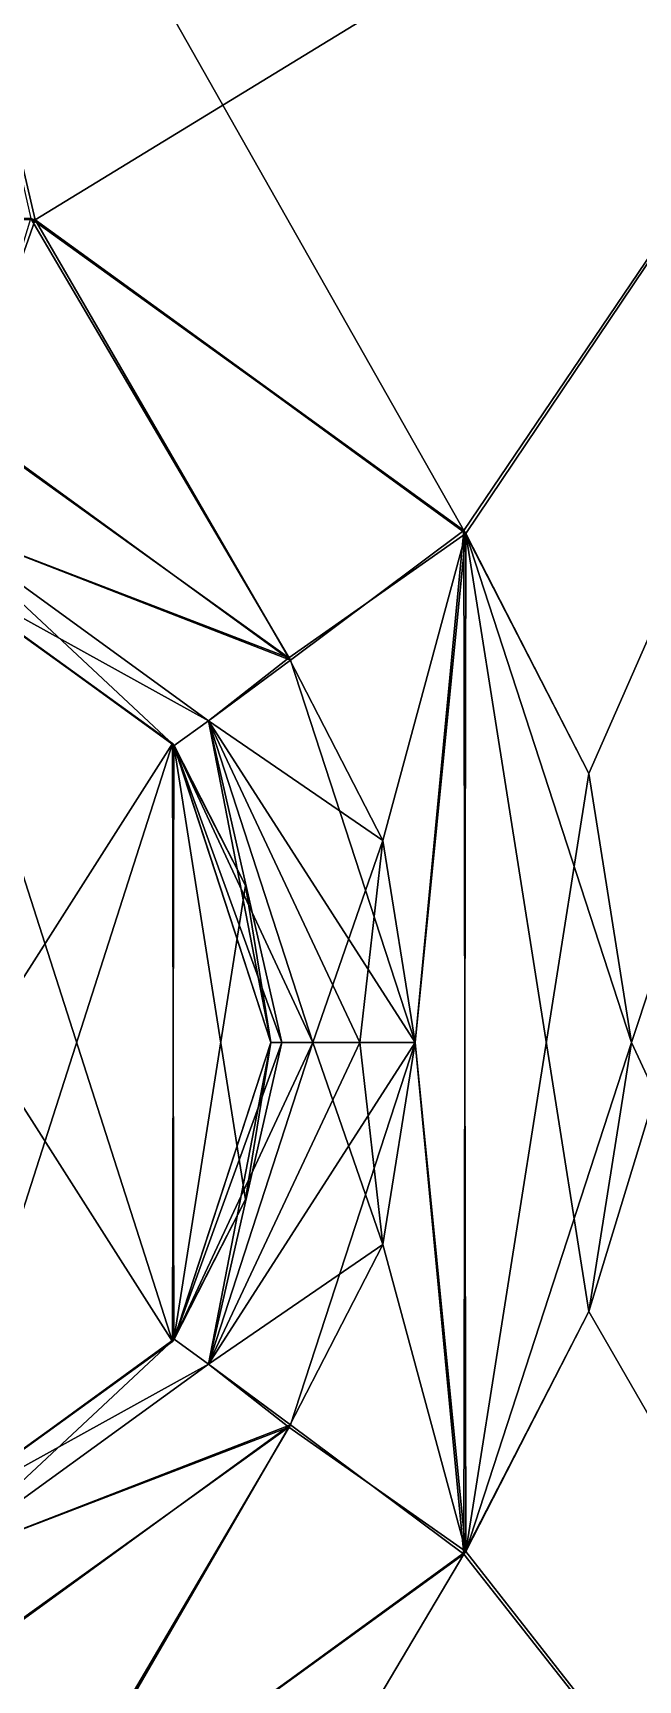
# Model space of a CAD drawing. Header units: metres. Extents: x -8.79 to -1.88, y 2.69 to 4.89.
# Drawn here: x -5.391 to -5.181, y 3.436 to 4.007 of the extents above; entities that cross this region are included whole.
import ezdxf

# ---------------------------------------------------------------- set-up
doc = ezdxf.new("R2010")
doc.units = ezdxf.units.M
doc.header["$LTSCALE"] = 101.851852
for name, color, linetype in [('11', 7, 'CONTINUOUS'), ('12', 7, 'CONTINUOUS'), ('13', 7, 'CONTINUOUS'), ('14', 7, 'CONTINUOUS'), ('15', 7, 'CONTINUOUS'), ('16', 7, 'CONTINUOUS'), ('17', 7, 'CONTINUOUS'), ('18', 7, 'CONTINUOUS'), ('19', 7, 'CONTINUOUS'), ('20', 7, 'CONTINUOUS'), ('21', 7, 'CONTINUOUS'), ('22', 7, 'CONTINUOUS'), ('23', 7, 'CONTINUOUS'), ('24', 7, 'CONTINUOUS'), ('25', 7, 'CONTINUOUS'), ('26', 7, 'CONTINUOUS'), ('27', 7, 'CONTINUOUS'), ('28', 7, 'CONTINUOUS'), ('29', 7, 'CONTINUOUS'), ('30', 7, 'CONTINUOUS'), ('40', 7, 'CONTINUOUS'), ('42', 7, 'CONTINUOUS')]:
    doc.layers.add(name, color=color, linetype=linetype)

msp = doc.modelspace()

# ---------------------------------------------------------------- linework, layer by layer
at = {"layer": '11', "color": 2, "linetype": 'CONTINUOUS'}
for points in [[(-5.33016, 3.76867, 0.24536), (-5.42951, 3.82363, 0.21), (-5.42498, 3.83756, 0.24536), (-5.33016, 3.76867, 0.24536)], [(-5.34201, 3.76006, 0.21), (-5.42951, 3.82363, 0.21), (-5.33016, 3.76867, 0.24536), (-5.34201, 3.76006, 0.21)], [(-5.29394, 3.6572, 0.24536), (-5.34201, 3.76006, 0.21), (-5.33016, 3.76867, 0.24536), (-5.29394, 3.6572, 0.24536)], [(-5.30858, 3.6572, 0.21), (-5.34201, 3.76006, 0.21), (-5.30478, 3.6572, 0.22913), (-5.30858, 3.6572, 0.21)], [(-5.30478, 3.6572, 0.22913), (-5.34201, 3.76006, 0.21), (-5.29394, 3.6572, 0.24536), (-5.30478, 3.6572, 0.22913)]]:
    msp.add_3dface(points, dxfattribs=at)
at = {"layer": '12', "color": 2, "linetype": 'CONTINUOUS'}
for points in [[(-5.42498, 3.83756, 0.24536), (-5.41346, 3.87098, 0.26), (-5.30174, 3.78966, 0.26), (-5.42498, 3.83756, 0.24536)], [(-5.33016, 3.76867, 0.24536), (-5.42498, 3.83756, 0.24536), (-5.30174, 3.78966, 0.26), (-5.33016, 3.76867, 0.24536)], [(-5.25858, 3.6572, 0.26), (-5.33016, 3.76867, 0.24536), (-5.30174, 3.78966, 0.26), (-5.25858, 3.6572, 0.26)], [(-5.29394, 3.6572, 0.24536), (-5.33016, 3.76867, 0.24536), (-5.27772, 3.6572, 0.25619), (-5.29394, 3.6572, 0.24536)], [(-5.33016, 3.76867, 0.24536), (-5.25858, 3.6572, 0.26), (-5.27772, 3.6572, 0.25619), (-5.33016, 3.76867, 0.24536)]]:
    msp.add_3dface(points, dxfattribs=at)
at = {"layer": '13', "color": 2, "linetype": 'CONTINUOUS'}
for points in [[(-5.34201, 3.55434, 0.21), (-5.30858, 3.6572, 0.21), (-5.33016, 3.54573, 0.24536), (-5.34201, 3.55434, 0.21)], [(-5.30858, 3.6572, 0.21), (-5.30478, 3.6572, 0.22913), (-5.33016, 3.54573, 0.24536), (-5.30858, 3.6572, 0.21)], [(-5.30478, 3.6572, 0.22913), (-5.29394, 3.6572, 0.24536), (-5.33016, 3.54573, 0.24536), (-5.30478, 3.6572, 0.22913)], [(-5.42951, 3.49076, 0.21), (-5.34201, 3.55434, 0.21), (-5.42498, 3.47684, 0.24536), (-5.42951, 3.49076, 0.21)], [(-5.42498, 3.47684, 0.24536), (-5.34201, 3.55434, 0.21), (-5.33016, 3.54573, 0.24536), (-5.42498, 3.47684, 0.24536)]]:
    msp.add_3dface(points, dxfattribs=at)
at = {"layer": '14', "color": 2, "linetype": 'CONTINUOUS'}
for points in [[(-5.33016, 3.54573, 0.24536), (-5.29394, 3.6572, 0.24536), (-5.26977, 3.5872, 0.26), (-5.33016, 3.54573, 0.24536)], [(-5.26977, 3.5872, 0.26), (-5.29394, 3.6572, 0.24536), (-5.27772, 3.6572, 0.25619), (-5.26977, 3.5872, 0.26)], [(-5.25858, 3.6572, 0.26), (-5.26977, 3.5872, 0.26), (-5.27772, 3.6572, 0.25619), (-5.25858, 3.6572, 0.26)], [(-5.30234, 3.52393, 0.26), (-5.33016, 3.54573, 0.24536), (-5.26977, 3.5872, 0.26), (-5.30234, 3.52393, 0.26)], [(-5.42498, 3.47684, 0.24536), (-5.33016, 3.54573, 0.24536), (-5.30234, 3.52393, 0.26), (-5.42498, 3.47684, 0.24536)], [(-5.41506, 3.44289, 0.26), (-5.42498, 3.47684, 0.24536), (-5.30234, 3.52393, 0.26), (-5.41506, 3.44289, 0.26)]]:
    msp.add_3dface(points, dxfattribs=at)
at = {"layer": '15', "color": 2, "linetype": 'CONTINUOUS'}
for points in [[(-5.41346, 3.87098, 0.26), (-5.39165, 3.94275, 0.26), (-5.30174, 3.78966, 0.26), (-5.41346, 3.87098, 0.26)], [(-5.39165, 3.94275, 0.26), (-5.24165, 3.83456, 0.26), (-5.30174, 3.78966, 0.26), (-5.39165, 3.94275, 0.26)], [(-5.24165, 3.83456, 0.26), (-5.25858, 3.6572, 0.26), (-5.30174, 3.78966, 0.26), (-5.24165, 3.83456, 0.26)], [(-5.24095, 3.48079, 0.26), (-5.25858, 3.6572, 0.26), (-5.24165, 3.83456, 0.26), (-5.24095, 3.48079, 0.26)], [(-5.19846, 3.75044, 0.26), (-5.24095, 3.48079, 0.26), (-5.24165, 3.83456, 0.26), (-5.19846, 3.75044, 0.26)], [(-5.18358, 3.6572, 0.26), (-5.24095, 3.48079, 0.26), (-5.19846, 3.75044, 0.26), (-5.18358, 3.6572, 0.26)], [(-5.26977, 3.5872, 0.26), (-5.25858, 3.6572, 0.26), (-5.24095, 3.48079, 0.26), (-5.26977, 3.5872, 0.26)], [(-5.30234, 3.52393, 0.26), (-5.26977, 3.5872, 0.26), (-5.24095, 3.48079, 0.26), (-5.30234, 3.52393, 0.26)], [(-5.41506, 3.44289, 0.26), (-5.30234, 3.52393, 0.26), (-5.39016, 3.37214, 0.26), (-5.41506, 3.44289, 0.26)], [(-5.39016, 3.37214, 0.26), (-5.30234, 3.52393, 0.26), (-5.24095, 3.48079, 0.26), (-5.39016, 3.37214, 0.26)], [(-5.57551, 3.37165, 0.26), (-5.41506, 3.44289, 0.26), (-5.39016, 3.37214, 0.26), (-5.57551, 3.37165, 0.26)]]:
    msp.add_3dface(points, dxfattribs=at)
at = {"layer": '16', "color": 2, "linetype": 'CONTINUOUS'}
for points in [[(-5.34212, 3.55421, 0.155), (-5.30858, 3.6572, 0.155), (-5.34201, 3.55434, 0.21), (-5.34212, 3.55421, 0.155)], [(-5.34201, 3.55434, 0.21), (-5.30858, 3.6572, 0.155), (-5.30858, 3.6572, 0.21), (-5.34201, 3.55434, 0.21)], [(-5.42951, 3.49076, 0.21), (-5.34212, 3.55421, 0.155), (-5.34201, 3.55434, 0.21), (-5.42951, 3.49076, 0.21)], [(-5.42917, 3.49088, 0.155), (-5.34212, 3.55421, 0.155), (-5.42951, 3.49076, 0.21), (-5.42917, 3.49088, 0.155)]]:
    msp.add_3dface(points, dxfattribs=at)
at = {"layer": '17', "color": 2, "linetype": 'CONTINUOUS'}
for points in [[(-5.34259, 3.76083, 0.155), (-5.43052, 3.82395, 0.155), (-5.42951, 3.82363, 0.21), (-5.34259, 3.76083, 0.155)], [(-5.34201, 3.76006, 0.21), (-5.34259, 3.76083, 0.155), (-5.42951, 3.82363, 0.21), (-5.34201, 3.76006, 0.21)], [(-5.31726, 3.71158, 0.155), (-5.34259, 3.76083, 0.155), (-5.34201, 3.76006, 0.21), (-5.31726, 3.71158, 0.155)], [(-5.30858, 3.6572, 0.21), (-5.31726, 3.71158, 0.155), (-5.34201, 3.76006, 0.21), (-5.30858, 3.6572, 0.21)], [(-5.30858, 3.6572, 0.155), (-5.31726, 3.71158, 0.155), (-5.30858, 3.6572, 0.21), (-5.30858, 3.6572, 0.155)]]:
    msp.add_3dface(points, dxfattribs=at)
at = {"layer": '18', "color": 2, "linetype": 'CONTINUOUS'}
for points in [[(-5.24095, 3.48079, 0.26), (-5.18358, 3.6572, 0.26), (-5.19846, 3.56395, 0.32), (-5.24095, 3.48079, 0.26)], [(-5.18358, 3.6572, 0.26), (-5.18358, 3.6572, 0.32), (-5.19846, 3.56395, 0.32), (-5.18358, 3.6572, 0.26)], [(-5.24165, 3.47984, 0.32), (-5.24095, 3.48079, 0.26), (-5.19846, 3.56395, 0.32), (-5.24165, 3.47984, 0.32)], [(-5.39165, 3.37165, 0.32), (-5.39016, 3.37214, 0.26), (-5.24165, 3.47984, 0.32), (-5.39165, 3.37165, 0.32)], [(-5.39016, 3.37214, 0.26), (-5.24095, 3.48079, 0.26), (-5.24165, 3.47984, 0.32), (-5.39016, 3.37214, 0.26)]]:
    msp.add_3dface(points, dxfattribs=at)
at = {"layer": '19', "color": 2, "linetype": 'CONTINUOUS'}
for points in [[(-5.39016, 3.94226, 0.32), (-5.39165, 3.94275, 0.26), (-5.57551, 3.94275, 0.32), (-5.39016, 3.94226, 0.32)], [(-5.24165, 3.83456, 0.26), (-5.39165, 3.94275, 0.26), (-5.39016, 3.94226, 0.32), (-5.24165, 3.83456, 0.26)], [(-5.24095, 3.8336, 0.32), (-5.24165, 3.83456, 0.26), (-5.39016, 3.94226, 0.32), (-5.24095, 3.8336, 0.32)], [(-5.19846, 3.75044, 0.26), (-5.24165, 3.83456, 0.26), (-5.24095, 3.8336, 0.32), (-5.19846, 3.75044, 0.26)], [(-5.18358, 3.6572, 0.32), (-5.19846, 3.75044, 0.26), (-5.24095, 3.8336, 0.32), (-5.18358, 3.6572, 0.32)], [(-5.18358, 3.6572, 0.26), (-5.19846, 3.75044, 0.26), (-5.18358, 3.6572, 0.32), (-5.18358, 3.6572, 0.26)]]:
    msp.add_3dface(points, dxfattribs=at)
at = {"layer": '20', "color": 2, "linetype": 'CONTINUOUS'}
for points in [[(-5.34201, 3.76006, 0.99), (-5.42498, 3.83756, 0.95464), (-5.42951, 3.82363, 0.99), (-5.34201, 3.76006, 0.99)], [(-5.33016, 3.76867, 0.95464), (-5.42498, 3.83756, 0.95464), (-5.34201, 3.76006, 0.99), (-5.33016, 3.76867, 0.95464)], [(-5.30858, 3.6572, 0.99), (-5.33016, 3.76867, 0.95464), (-5.34201, 3.76006, 0.99), (-5.30858, 3.6572, 0.99)], [(-5.29394, 3.6572, 0.95464), (-5.33016, 3.76867, 0.95464), (-5.30478, 3.6572, 0.97087), (-5.29394, 3.6572, 0.95464)], [(-5.30478, 3.6572, 0.97087), (-5.33016, 3.76867, 0.95464), (-5.30858, 3.6572, 0.99), (-5.30478, 3.6572, 0.97087)]]:
    msp.add_3dface(points, dxfattribs=at)
at = {"layer": '21', "color": 2, "linetype": 'CONTINUOUS'}
for points in [[(-5.30234, 3.79047, 0.94), (-5.41506, 3.8715, 0.94), (-5.42498, 3.83756, 0.95464), (-5.30234, 3.79047, 0.94)], [(-5.33016, 3.76867, 0.95464), (-5.30234, 3.79047, 0.94), (-5.42498, 3.83756, 0.95464), (-5.33016, 3.76867, 0.95464)], [(-5.26977, 3.72719, 0.94), (-5.30234, 3.79047, 0.94), (-5.33016, 3.76867, 0.95464), (-5.26977, 3.72719, 0.94)], [(-5.29394, 3.6572, 0.95464), (-5.26977, 3.72719, 0.94), (-5.33016, 3.76867, 0.95464), (-5.29394, 3.6572, 0.95464)], [(-5.26977, 3.72719, 0.94), (-5.29394, 3.6572, 0.95464), (-5.27772, 3.6572, 0.94381), (-5.26977, 3.72719, 0.94)], [(-5.25858, 3.6572, 0.94), (-5.26977, 3.72719, 0.94), (-5.27772, 3.6572, 0.94381), (-5.25858, 3.6572, 0.94)]]:
    msp.add_3dface(points, dxfattribs=at)
at = {"layer": '22', "color": 2, "linetype": 'CONTINUOUS'}
for points in [[(-5.33016, 3.54573, 0.95464), (-5.29394, 3.6572, 0.95464), (-5.34201, 3.55434, 0.99), (-5.33016, 3.54573, 0.95464)], [(-5.29394, 3.6572, 0.95464), (-5.30478, 3.6572, 0.97087), (-5.34201, 3.55434, 0.99), (-5.29394, 3.6572, 0.95464)], [(-5.30478, 3.6572, 0.97087), (-5.30858, 3.6572, 0.99), (-5.34201, 3.55434, 0.99), (-5.30478, 3.6572, 0.97087)], [(-5.33016, 3.54573, 0.95464), (-5.34201, 3.55434, 0.99), (-5.42951, 3.49076, 0.99), (-5.33016, 3.54573, 0.95464)], [(-5.42498, 3.47684, 0.95464), (-5.33016, 3.54573, 0.95464), (-5.42951, 3.49076, 0.99), (-5.42498, 3.47684, 0.95464)]]:
    msp.add_3dface(points, dxfattribs=at)
at = {"layer": '23', "color": 2, "linetype": 'CONTINUOUS'}
for points in [[(-5.30174, 3.52473, 0.94), (-5.25858, 3.6572, 0.94), (-5.33016, 3.54573, 0.95464), (-5.30174, 3.52473, 0.94)], [(-5.33016, 3.54573, 0.95464), (-5.25858, 3.6572, 0.94), (-5.27772, 3.6572, 0.94381), (-5.33016, 3.54573, 0.95464)], [(-5.29394, 3.6572, 0.95464), (-5.33016, 3.54573, 0.95464), (-5.27772, 3.6572, 0.94381), (-5.29394, 3.6572, 0.95464)], [(-5.42498, 3.47684, 0.95464), (-5.30174, 3.52473, 0.94), (-5.33016, 3.54573, 0.95464), (-5.42498, 3.47684, 0.95464)], [(-5.41346, 3.44342, 0.94), (-5.30174, 3.52473, 0.94), (-5.42498, 3.47684, 0.95464), (-5.41346, 3.44342, 0.94)]]:
    msp.add_3dface(points, dxfattribs=at)
at = {"layer": '24', "color": 2, "linetype": 'CONTINUOUS'}
for points in [[(-5.39016, 3.94226, 0.94), (-5.57551, 3.94275, 0.94), (-5.41506, 3.8715, 0.94), (-5.39016, 3.94226, 0.94)], [(-5.30234, 3.79047, 0.94), (-5.39016, 3.94226, 0.94), (-5.41506, 3.8715, 0.94), (-5.30234, 3.79047, 0.94)], [(-5.24095, 3.8336, 0.94), (-5.39016, 3.94226, 0.94), (-5.30234, 3.79047, 0.94), (-5.24095, 3.8336, 0.94)], [(-5.26977, 3.72719, 0.94), (-5.24095, 3.8336, 0.94), (-5.30234, 3.79047, 0.94), (-5.26977, 3.72719, 0.94)], [(-5.25858, 3.6572, 0.94), (-5.24095, 3.8336, 0.94), (-5.26977, 3.72719, 0.94), (-5.25858, 3.6572, 0.94)], [(-5.24165, 3.47984, 0.94), (-5.24095, 3.8336, 0.94), (-5.25858, 3.6572, 0.94), (-5.24165, 3.47984, 0.94)], [(-5.24165, 3.47984, 0.94), (-5.19846, 3.56395, 0.94), (-5.24095, 3.8336, 0.94), (-5.24165, 3.47984, 0.94)], [(-5.19846, 3.56395, 0.94), (-5.18358, 3.6572, 0.94), (-5.24095, 3.8336, 0.94), (-5.19846, 3.56395, 0.94)], [(-5.24165, 3.47984, 0.94), (-5.25858, 3.6572, 0.94), (-5.30174, 3.52473, 0.94), (-5.24165, 3.47984, 0.94)], [(-5.41346, 3.44342, 0.94), (-5.39165, 3.37165, 0.94), (-5.30174, 3.52473, 0.94), (-5.41346, 3.44342, 0.94)], [(-5.39165, 3.37165, 0.94), (-5.24165, 3.47984, 0.94), (-5.30174, 3.52473, 0.94), (-5.39165, 3.37165, 0.94)]]:
    msp.add_3dface(points, dxfattribs=at)
at = {"layer": '25', "color": 2, "linetype": 'CONTINUOUS'}
for points in [[(-5.30858, 3.6572, 0.99), (-5.31726, 3.60281, 1.045), (-5.34201, 3.55434, 0.99), (-5.30858, 3.6572, 0.99)], [(-5.30858, 3.6572, 0.99), (-5.30858, 3.6572, 1.045), (-5.31726, 3.60281, 1.045), (-5.30858, 3.6572, 0.99)], [(-5.31726, 3.60281, 1.045), (-5.34259, 3.55357, 1.045), (-5.34201, 3.55434, 0.99), (-5.31726, 3.60281, 1.045)], [(-5.34259, 3.55357, 1.045), (-5.43052, 3.49045, 1.045), (-5.42951, 3.49076, 0.99), (-5.34259, 3.55357, 1.045)], [(-5.34201, 3.55434, 0.99), (-5.34259, 3.55357, 1.045), (-5.42951, 3.49076, 0.99), (-5.34201, 3.55434, 0.99)]]:
    msp.add_3dface(points, dxfattribs=at)
at = {"layer": '26', "color": 2, "linetype": 'CONTINUOUS'}
for points in [[(-5.34201, 3.76006, 0.99), (-5.42951, 3.82363, 0.99), (-5.34212, 3.76019, 1.045), (-5.34201, 3.76006, 0.99)], [(-5.34212, 3.76019, 1.045), (-5.42951, 3.82363, 0.99), (-5.42917, 3.82351, 1.045), (-5.34212, 3.76019, 1.045)], [(-5.30858, 3.6572, 1.045), (-5.34201, 3.76006, 0.99), (-5.34212, 3.76019, 1.045), (-5.30858, 3.6572, 1.045)], [(-5.30858, 3.6572, 0.99), (-5.34201, 3.76006, 0.99), (-5.30858, 3.6572, 1.045), (-5.30858, 3.6572, 0.99)]]:
    msp.add_3dface(points, dxfattribs=at)
at = {"layer": '27', "color": 2, "linetype": 'CONTINUOUS'}
for points in [[(-5.24095, 3.48079, 0.88), (-5.18358, 3.6572, 0.88), (-5.19846, 3.56395, 0.94), (-5.24095, 3.48079, 0.88)], [(-5.19846, 3.56395, 0.94), (-5.18358, 3.6572, 0.88), (-5.18358, 3.6572, 0.94), (-5.19846, 3.56395, 0.94)], [(-5.24165, 3.47984, 0.94), (-5.24095, 3.48079, 0.88), (-5.19846, 3.56395, 0.94), (-5.24165, 3.47984, 0.94)], [(-5.39165, 3.37165, 0.94), (-5.39016, 3.37214, 0.88), (-5.24165, 3.47984, 0.94), (-5.39165, 3.37165, 0.94)], [(-5.39016, 3.37214, 0.88), (-5.24095, 3.48079, 0.88), (-5.24165, 3.47984, 0.94), (-5.39016, 3.37214, 0.88)]]:
    msp.add_3dface(points, dxfattribs=at)
at = {"layer": '28', "color": 2, "linetype": 'CONTINUOUS'}
for points in [[(-5.39165, 3.94275, 0.88), (-5.57551, 3.94275, 0.94), (-5.39016, 3.94226, 0.94), (-5.39165, 3.94275, 0.88)], [(-5.24165, 3.83456, 0.88), (-5.39165, 3.94275, 0.88), (-5.39016, 3.94226, 0.94), (-5.24165, 3.83456, 0.88)], [(-5.24165, 3.83456, 0.88), (-5.39016, 3.94226, 0.94), (-5.24095, 3.8336, 0.94), (-5.24165, 3.83456, 0.88)], [(-5.19846, 3.75044, 0.88), (-5.24165, 3.83456, 0.88), (-5.24095, 3.8336, 0.94), (-5.19846, 3.75044, 0.88)], [(-5.18358, 3.6572, 0.94), (-5.19846, 3.75044, 0.88), (-5.24095, 3.8336, 0.94), (-5.18358, 3.6572, 0.94)], [(-5.18358, 3.6572, 0.88), (-5.19846, 3.75044, 0.88), (-5.18358, 3.6572, 0.94), (-5.18358, 3.6572, 0.88)]]:
    msp.add_3dface(points, dxfattribs=at)
at = {"layer": '29', "color": 2, "linetype": 'CONTINUOUS'}
for points in [[(-5.34259, 3.76083, 0.155), (-5.40858, 3.6572, 0.155), (-5.43052, 3.82395, 0.155), (-5.34259, 3.76083, 0.155)], [(-5.40858, 3.6572, 0.155), (-5.34259, 3.76083, 0.155), (-5.42917, 3.49088, 0.155), (-5.40858, 3.6572, 0.155)], [(-5.42917, 3.49088, 0.155), (-5.34259, 3.76083, 0.155), (-5.34212, 3.55421, 0.155), (-5.42917, 3.49088, 0.155)], [(-5.34259, 3.76083, 0.155), (-5.31726, 3.71158, 0.155), (-5.34212, 3.55421, 0.155), (-5.34259, 3.76083, 0.155)], [(-5.31726, 3.71158, 0.155), (-5.30858, 3.6572, 0.155), (-5.34212, 3.55421, 0.155), (-5.31726, 3.71158, 0.155)]]:
    msp.add_3dface(points, dxfattribs=at)
at = {"layer": '30', "color": 2, "linetype": 'CONTINUOUS'}
for points in [[(-5.34212, 3.76019, 1.045), (-5.42917, 3.82351, 1.045), (-5.34259, 3.55357, 1.045), (-5.34212, 3.76019, 1.045)], [(-5.34259, 3.55357, 1.045), (-5.42917, 3.82351, 1.045), (-5.40858, 3.6572, 1.045), (-5.34259, 3.55357, 1.045)], [(-5.31726, 3.60281, 1.045), (-5.34212, 3.76019, 1.045), (-5.34259, 3.55357, 1.045), (-5.31726, 3.60281, 1.045)], [(-5.30858, 3.6572, 1.045), (-5.34212, 3.76019, 1.045), (-5.31726, 3.60281, 1.045), (-5.30858, 3.6572, 1.045)], [(-5.43052, 3.49045, 1.045), (-5.34259, 3.55357, 1.045), (-5.40858, 3.6572, 1.045), (-5.43052, 3.49045, 1.045)]]:
    msp.add_3dface(points, dxfattribs=at)
at = {"layer": '40', "color": 2, "linetype": 'CONTINUOUS'}
for points in [[(-5.39016, 3.94226, 0.32), (-5.57551, 3.94275, 0.32), (-5.45114, 4.20433, 0.32), (-5.39016, 3.94226, 0.32)], [(-5.01283, 4.17303, 0.32), (-5.39016, 3.94226, 0.32), (-5.45114, 4.20433, 0.32), (-5.01283, 4.17303, 0.32)], [(-5.24095, 3.8336, 0.32), (-5.39016, 3.94226, 0.32), (-5.01283, 4.17303, 0.32), (-5.24095, 3.8336, 0.32)], [(-5.18358, 3.6572, 0.32), (-5.24095, 3.8336, 0.32), (-5.01283, 4.17303, 0.32), (-5.18358, 3.6572, 0.32)], [(-5.19846, 3.56395, 0.32), (-5.18358, 3.6572, 0.32), (-5.01283, 4.17303, 0.32), (-5.19846, 3.56395, 0.32)], [(-4.89801, 3.04285, 0.32), (-5.19846, 3.56395, 0.32), (-5.01283, 4.17303, 0.32), (-4.89801, 3.04285, 0.32)], [(-5.24165, 3.47984, 0.32), (-5.19846, 3.56395, 0.32), (-4.89801, 3.04285, 0.32), (-5.24165, 3.47984, 0.32)], [(-5.39165, 3.37165, 0.32), (-5.24165, 3.47984, 0.32), (-5.45489, 3.12034, 0.32), (-5.39165, 3.37165, 0.32)], [(-5.45489, 3.12034, 0.32), (-5.24165, 3.47984, 0.32), (-4.89801, 3.04285, 0.32), (-5.45489, 3.12034, 0.32)]]:
    msp.add_3dface(points, dxfattribs=at)
at = {"layer": '42', "color": 2, "linetype": 'CONTINUOUS'}
for points in [[(-5.01283, 4.17303, 0.88), (-5.45114, 4.20433, 0.88), (-5.24165, 3.83456, 0.88), (-5.01283, 4.17303, 0.88)], [(-5.24165, 3.83456, 0.88), (-5.45114, 4.20433, 0.88), (-5.39165, 3.94275, 0.88), (-5.24165, 3.83456, 0.88)], [(-5.19846, 3.75044, 0.88), (-5.01283, 4.17303, 0.88), (-5.24165, 3.83456, 0.88), (-5.19846, 3.75044, 0.88)], [(-5.18358, 3.6572, 0.88), (-5.01283, 4.17303, 0.88), (-5.19846, 3.75044, 0.88), (-5.18358, 3.6572, 0.88)], [(-4.89801, 3.04285, 0.88), (-5.01283, 4.17303, 0.88), (-5.18358, 3.6572, 0.88), (-4.89801, 3.04285, 0.88)], [(-4.89801, 3.04285, 0.88), (-5.18358, 3.6572, 0.88), (-5.24095, 3.48079, 0.88), (-4.89801, 3.04285, 0.88)], [(-5.39016, 3.37214, 0.88), (-4.89801, 3.04285, 0.88), (-5.24095, 3.48079, 0.88), (-5.39016, 3.37214, 0.88)]]:
    msp.add_3dface(points, dxfattribs=at)

doc.saveas('drawing.dxf')
